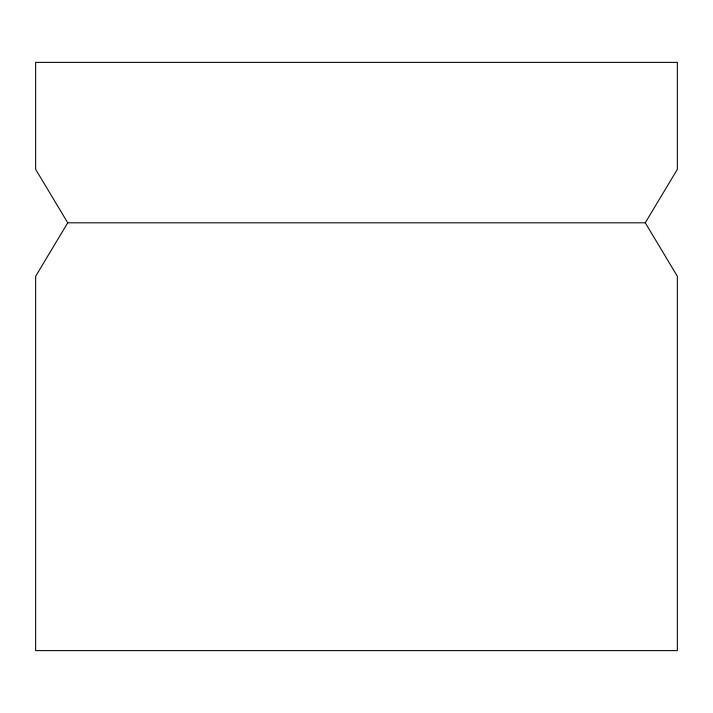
<?xml version="1.0" encoding="UTF-8"?>
<svg xmlns="http://www.w3.org/2000/svg" width="713" height="713" viewBox="0 0 713 713"><rect width="100%" height="100%" fill="white"/><g stroke="black" fill="none" stroke-linecap="round" stroke-linejoin="round"><path stroke-width="1.07" d="M67.735 222.812L35.65 276.288L35.65 650.612L677.35 650.612L677.35 276.288L645.265 222.812L67.735 222.812L35.65 169.338L35.65 62.387L677.35 62.387L677.35 169.338L645.265 222.812"/></g></svg>
